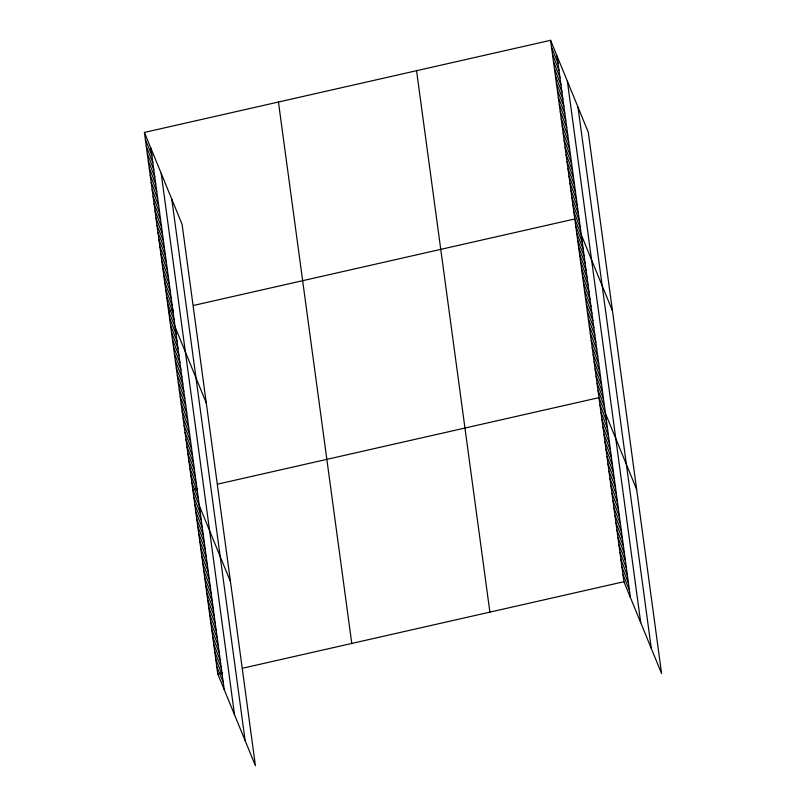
<?xml version="1.0" encoding="UTF-8"?>
<svg xmlns="http://www.w3.org/2000/svg" width="806" height="806" viewBox="0 0 806 806"><rect width="100%" height="100%" fill="white"/><g stroke="black" fill="none" stroke-linecap="round" stroke-linejoin="round"><path stroke-width="1.21" d="M144.405 132.426L182.075 224.28L255.411 765.7L217.741 673.846L144.405 132.426L550.589 40.3L588.259 132.154L661.595 673.574L623.925 581.72L550.589 40.3M173.391 310.008L168.605 311.096L206.276 402.95M193.742 305.393L574.789 218.97L612.459 310.824M197.591 488.678L192.805 489.766L230.476 581.62M217.942 484.063L598.989 397.64L636.659 489.494M217.741 673.846L222.527 672.758M242.878 668.144L623.925 581.72M551.556 47.443L558.044 63.281M552.523 54.596L559.021 70.424M553.49 61.74L559.989 77.578M554.457 68.883L560.956 84.721M555.425 76.036L561.923 91.864M556.392 83.179L562.89 99.017M557.359 90.322L563.857 106.16M558.326 97.476L564.825 113.314M559.304 104.619L565.792 120.457M560.271 111.772L566.759 127.6M561.238 118.915L567.726 134.753M562.205 126.058L568.693 141.896M563.172 133.212L569.661 149.039M564.14 140.355L570.638 156.193M565.107 147.498L571.605 163.336M566.074 154.651L572.572 170.479M567.041 161.794L573.54 177.632M568.008 168.938L574.507 184.776M568.976 176.091L575.474 191.919M569.943 183.234L576.441 199.072M570.92 190.377L577.408 206.215M571.887 197.53L578.376 213.358M572.854 204.674L579.343 220.512M573.822 211.817L580.31 227.655M575.756 226.113L582.254 241.951M576.723 233.266L583.222 249.094M577.69 240.41L584.189 256.248M578.658 247.553L585.156 263.391M579.625 254.706L586.123 270.534M580.592 261.849L587.09 277.687M581.559 268.992L588.058 284.83M582.537 276.146L589.025 291.974M583.504 283.289L589.992 299.127M584.471 290.432L590.959 306.27M585.438 297.585L591.926 313.413M586.405 304.728L592.894 320.566M587.373 311.872L593.871 327.71M588.34 319.025L594.838 334.853M589.307 326.168L595.805 342.006M590.274 333.321L596.772 349.149M591.241 340.464L597.74 356.302M592.208 347.608L598.707 363.446M593.176 354.761L599.674 370.589M594.153 361.904L600.641 377.742M595.12 369.047L601.608 384.885M596.087 376.2L602.576 392.028M597.055 383.344L603.543 399.182M598.022 390.487L604.51 406.325M599.986 405.005L606.485 420.833M600.984 412.36L607.482 428.198M601.981 419.725L608.48 435.562M602.979 427.089L609.477 442.927M603.976 434.454L610.474 450.292M604.974 441.819L611.462 457.647M605.971 449.184L612.459 465.012M606.968 456.539L613.457 472.376M607.966 463.903L614.454 479.741M608.963 471.268L615.452 487.106M609.961 478.633L616.449 494.471M610.958 485.998L617.446 501.836M611.956 493.363L618.444 509.19M612.953 500.728L619.441 516.555M613.95 508.082L620.439 523.92M614.948 515.447L621.436 531.285M615.945 522.812L622.433 538.65M616.943 530.177L623.431 546.015M617.94 537.542L624.428 553.379M618.937 544.906L625.426 560.734M619.935 552.271L626.423 568.099M620.932 559.626L627.421 575.464M621.93 566.991L628.418 582.829M622.927 574.356L629.415 590.193M145.372 139.569L151.871 155.407M146.339 146.722L152.838 162.55M147.307 153.865L153.805 169.703M148.274 161.009L154.772 176.846M149.241 168.162L155.739 184M150.218 175.305L156.707 191.143M151.185 182.458L157.674 198.286M152.153 189.601L158.641 205.439M153.12 196.745L159.608 212.583M154.087 203.898L160.575 219.726M155.054 211.041L161.553 226.879M156.021 218.184L162.52 234.022M156.989 225.337L163.487 241.165M157.956 232.481L164.454 248.319M158.923 239.624L165.421 255.462M159.89 246.777L166.389 262.605M160.857 253.92L167.356 269.758M161.835 261.063L168.323 276.901M162.802 268.217L169.29 284.044M163.769 275.36L170.257 291.198M164.736 282.503L171.225 298.341M165.704 289.656L172.192 305.494M166.671 296.799L173.169 312.637M167.638 303.953L174.136 319.781M169.572 318.239L176.071 334.077M170.54 325.392L177.038 341.22M171.507 332.535L178.005 348.373M172.474 339.679L178.972 355.517M173.451 346.832L179.94 362.66M174.418 353.975L180.907 369.813M175.386 361.118L181.874 376.956M176.353 368.271L182.841 384.099M177.32 375.415L183.808 391.253M178.287 382.558L184.786 398.396M179.254 389.711L185.753 405.539M180.222 396.854L186.72 412.692M181.189 404.008L187.687 419.835M182.156 411.151L188.654 426.989M183.123 418.294L189.622 434.132M184.09 425.447L190.589 441.275M185.068 432.59L191.556 448.428M186.035 439.733L192.523 455.571M187.002 446.887L193.49 462.715M187.969 454.03L194.458 469.868M188.936 461.173L195.425 477.011M189.904 468.326L196.402 484.154M190.871 475.469L197.369 491.307M191.838 482.613L198.336 498.451M193.803 497.131L200.301 512.959M194.8 504.485L201.299 520.323M195.798 511.85L202.296 527.688M196.795 519.215L203.293 535.053M197.792 526.58L204.291 542.418M198.79 533.945L205.288 549.783M199.787 541.31L206.286 557.137M200.785 548.674L207.283 564.502M201.782 556.029L208.28 571.867M202.78 563.394L209.278 579.232M203.777 570.759L210.275 586.597M204.774 578.124L211.273 593.962M205.772 585.488L212.27 601.316M206.769 592.853L213.268 608.681M207.767 600.208L214.265 616.046M208.764 607.573L215.262 623.411M209.762 614.938L216.26 630.776M210.759 622.303L217.257 638.14M211.756 629.667L218.255 645.505M212.754 637.032L219.252 652.86M213.751 644.397L220.25 660.225M214.749 651.752L221.247 667.59M215.746 659.117L222.244 674.954M216.743 666.481L223.242 682.319M577.973 107.067L651.308 648.487M567.374 81.225L640.71 622.645M557.077 56.138L630.413 597.558M416.551 70.706L489.887 612.117M278.443 102.03L351.779 643.44M171.789 199.193L245.125 740.613M161.19 173.35L234.526 714.771M150.903 148.264L224.239 689.684"/></g></svg>
